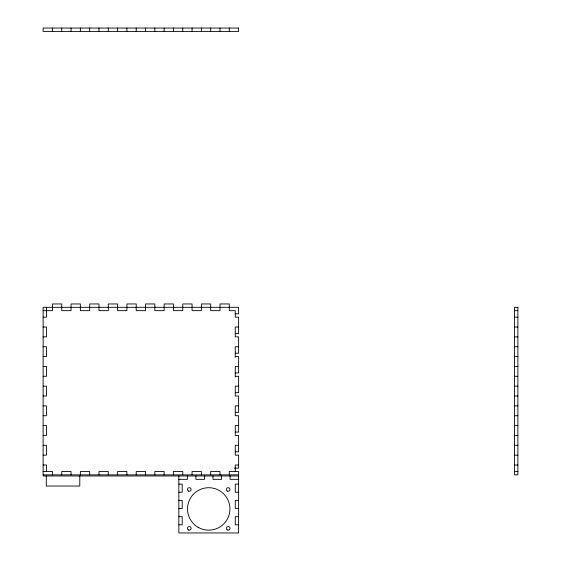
<?xml version="1.0" encoding="UTF-8"?>
<svg xmlns="http://www.w3.org/2000/svg" width="561" height="561" viewBox="0 0 561 561"><rect width="100%" height="100%" fill="white"/><g stroke="black" fill="none" stroke-linecap="round" stroke-linejoin="round"><path stroke-width="0.84" d="M43.127 310.661L52.439 310.661L52.439 303.957L61.745 303.957L61.745 310.661L71.058 310.661L71.058 303.957L80.363 303.957L80.363 310.661L89.676 310.661L89.676 303.957L98.981 303.957L98.981 310.661L108.287 310.661L108.287 303.957L117.6 303.957L117.6 310.661L126.905 310.661L126.905 303.957L136.218 303.957L136.218 310.661L145.523 310.661L145.523 303.957L154.836 303.957L154.836 310.661L164.142 310.661L164.142 303.957L173.454 303.957L173.454 310.661L182.76 310.661L182.76 303.957L192.065 303.957L192.065 310.661L201.378 310.661L201.378 303.957L210.684 303.957L210.684 310.661L219.996 310.661L219.996 303.957L229.302 303.957L229.302 310.661L235.262 310.661L235.262 317.168L238.614 317.168L238.614 333.529L235.262 333.529M514.521 310.661L517.873 310.661M235.262 313.816L238.614 313.816L238.614 307.309L43.127 307.309L43.127 475.98L238.614 475.98M43.127 317.168L46.479 317.168L46.479 307.309M514.521 317.168L517.873 317.168M43.127 327.021L46.479 327.021L46.479 336.88L43.127 336.88M238.614 327.021L235.262 327.021L235.262 336.88L238.614 336.88L238.614 353.241L235.262 353.241M514.521 327.021L517.873 327.021M514.521 336.88L517.873 336.88M43.127 346.733L46.479 346.733L46.479 356.593L43.127 356.593M238.614 346.733L235.262 346.733L235.262 357.343M514.521 346.733L517.873 346.733M235.262 356.593L238.614 356.593L238.614 372.953L235.262 372.953M514.521 356.593L517.873 356.593M43.127 366.445L46.479 366.445L46.479 376.305L43.127 376.305M238.614 366.445L235.262 366.445L235.262 377.055M514.521 366.445L517.873 366.445M235.262 376.305L238.614 376.305L238.614 392.665L235.262 392.665M514.521 376.305L517.873 376.305M43.127 386.157L46.479 386.157L46.479 396.017L43.127 396.017M238.614 386.157L235.262 386.157L235.262 396.017L238.614 396.017L238.614 412.377L235.262 412.377M514.521 386.157L517.873 386.157M514.521 396.017L517.873 396.017M43.127 405.869L46.479 405.869L46.479 415.729L43.127 415.729M238.614 405.869L235.262 405.869L235.262 415.729L238.614 415.729L238.614 432.089L235.262 432.089M514.521 405.869L517.873 405.869M514.521 415.729L517.873 415.729M43.127 425.582L46.479 425.582L46.479 435.441L43.127 435.441M238.614 425.582L235.262 425.582L235.262 435.441L238.614 435.441L238.614 451.801L235.262 451.801M514.521 425.582L517.873 425.582M514.521 435.441L517.873 435.441M43.127 445.294L46.479 445.294L46.479 455.153L43.127 455.153M238.614 445.294L235.262 445.294L235.262 455.153L238.614 455.153L238.614 468.162L234.379 468.162M514.521 445.294L517.873 445.294M514.521 455.153L517.873 455.153M43.127 465.006L46.479 465.006L46.479 471.513M238.614 465.006L235.262 465.006L235.262 471.513M514.521 465.006L517.873 465.006M43.127 471.513L52.439 471.513L52.439 474.865M514.521 471.513L517.873 471.513M43.127 474.865L238.614 474.865M178.847 479.332L187.388 479.332L187.388 475.98M238.614 479.332L230.073 479.332L230.073 475.98M178.847 484.122L182.199 484.122L182.199 492.256L178.847 492.256M238.614 484.122L235.262 484.122L235.262 492.256L238.614 492.256M178.847 500.398L182.199 500.398L182.199 508.532L178.847 508.532M238.614 500.398L235.262 500.398L235.262 508.532L238.614 508.532M178.847 516.674L182.199 516.674L182.199 524.808L178.847 524.808M238.614 516.674L235.262 516.674L235.262 524.808L238.614 524.808M229.302 28.05L229.302 31.402M229.302 474.865L229.302 471.513L238.614 471.513L238.614 532.95L178.847 532.95L178.847 475.98M221.539 475.98L221.539 479.332L212.998 479.332L212.998 475.98M219.996 28.05L219.996 31.402M219.996 474.865L219.996 471.513L210.684 471.513L210.684 474.865M210.684 28.05L210.684 31.402M204.463 475.98L204.463 479.332L195.922 479.332L195.922 475.98M201.378 28.05L201.378 31.402M201.378 474.865L201.378 471.513L192.065 471.513L192.065 474.865M192.065 28.05L192.065 31.402M182.76 28.05L182.76 31.402M182.76 474.865L182.76 471.513L173.454 471.513L173.454 474.865M173.454 28.05L173.454 31.402M164.142 28.05L164.142 31.402M164.142 474.865L164.142 471.513L154.836 471.513L154.836 474.865M154.836 28.05L154.836 31.402M145.523 28.05L145.523 31.402M145.523 474.865L145.523 471.513L136.218 471.513L136.218 474.865M136.218 28.05L136.218 31.402M126.905 28.05L126.905 31.402M126.905 474.865L126.905 471.513L117.6 471.513L117.6 474.865M117.6 28.05L117.6 31.402M108.287 28.05L108.287 31.402M108.287 474.865L108.287 471.513L98.981 471.513L98.981 474.865M98.981 28.05L98.981 31.402M89.676 28.05L89.676 31.402M89.676 474.865L89.676 471.513L80.363 471.513L80.363 474.865M80.363 28.05L80.363 31.402M79.802 475.98L79.802 486.036L46.29 486.036L46.29 475.98M71.058 28.05L71.058 31.402M71.058 474.865L71.058 471.513L61.745 471.513L61.745 474.865M61.745 28.05L61.745 31.402M52.439 28.05L52.439 31.402M238.614 28.05L43.127 28.05L43.127 31.402L238.614 31.402L238.614 28.05M517.873 307.309L514.521 307.309L514.521 474.865L517.873 474.865L517.873 307.309M227.261 529.942A1.816 1.816 0 0 0 229.982 528.371A1.816 1.816 0 0 0 227.261 526.8A1.816 1.816 0 0 0 227.261 529.942M188.384 529.942A1.816 1.816 0 0 0 191.112 528.371A1.816 1.816 0 0 0 188.384 526.8A1.816 1.816 0 0 0 188.384 529.942M188.384 491.071A1.816 1.816 0 0 0 191.112 489.501A1.816 1.816 0 0 0 188.384 487.923A1.816 1.816 0 0 0 188.384 491.071M227.261 491.071A1.816 1.816 0 0 0 229.982 489.501A1.816 1.816 0 0 0 227.261 487.923A1.816 1.816 0 0 0 227.261 491.071M198.117 527.312A21.227 21.227 0 0 0 229.954 508.932A21.227 21.227 0 0 0 198.117 490.552A21.227 21.227 0 0 0 198.117 527.312"/></g></svg>
